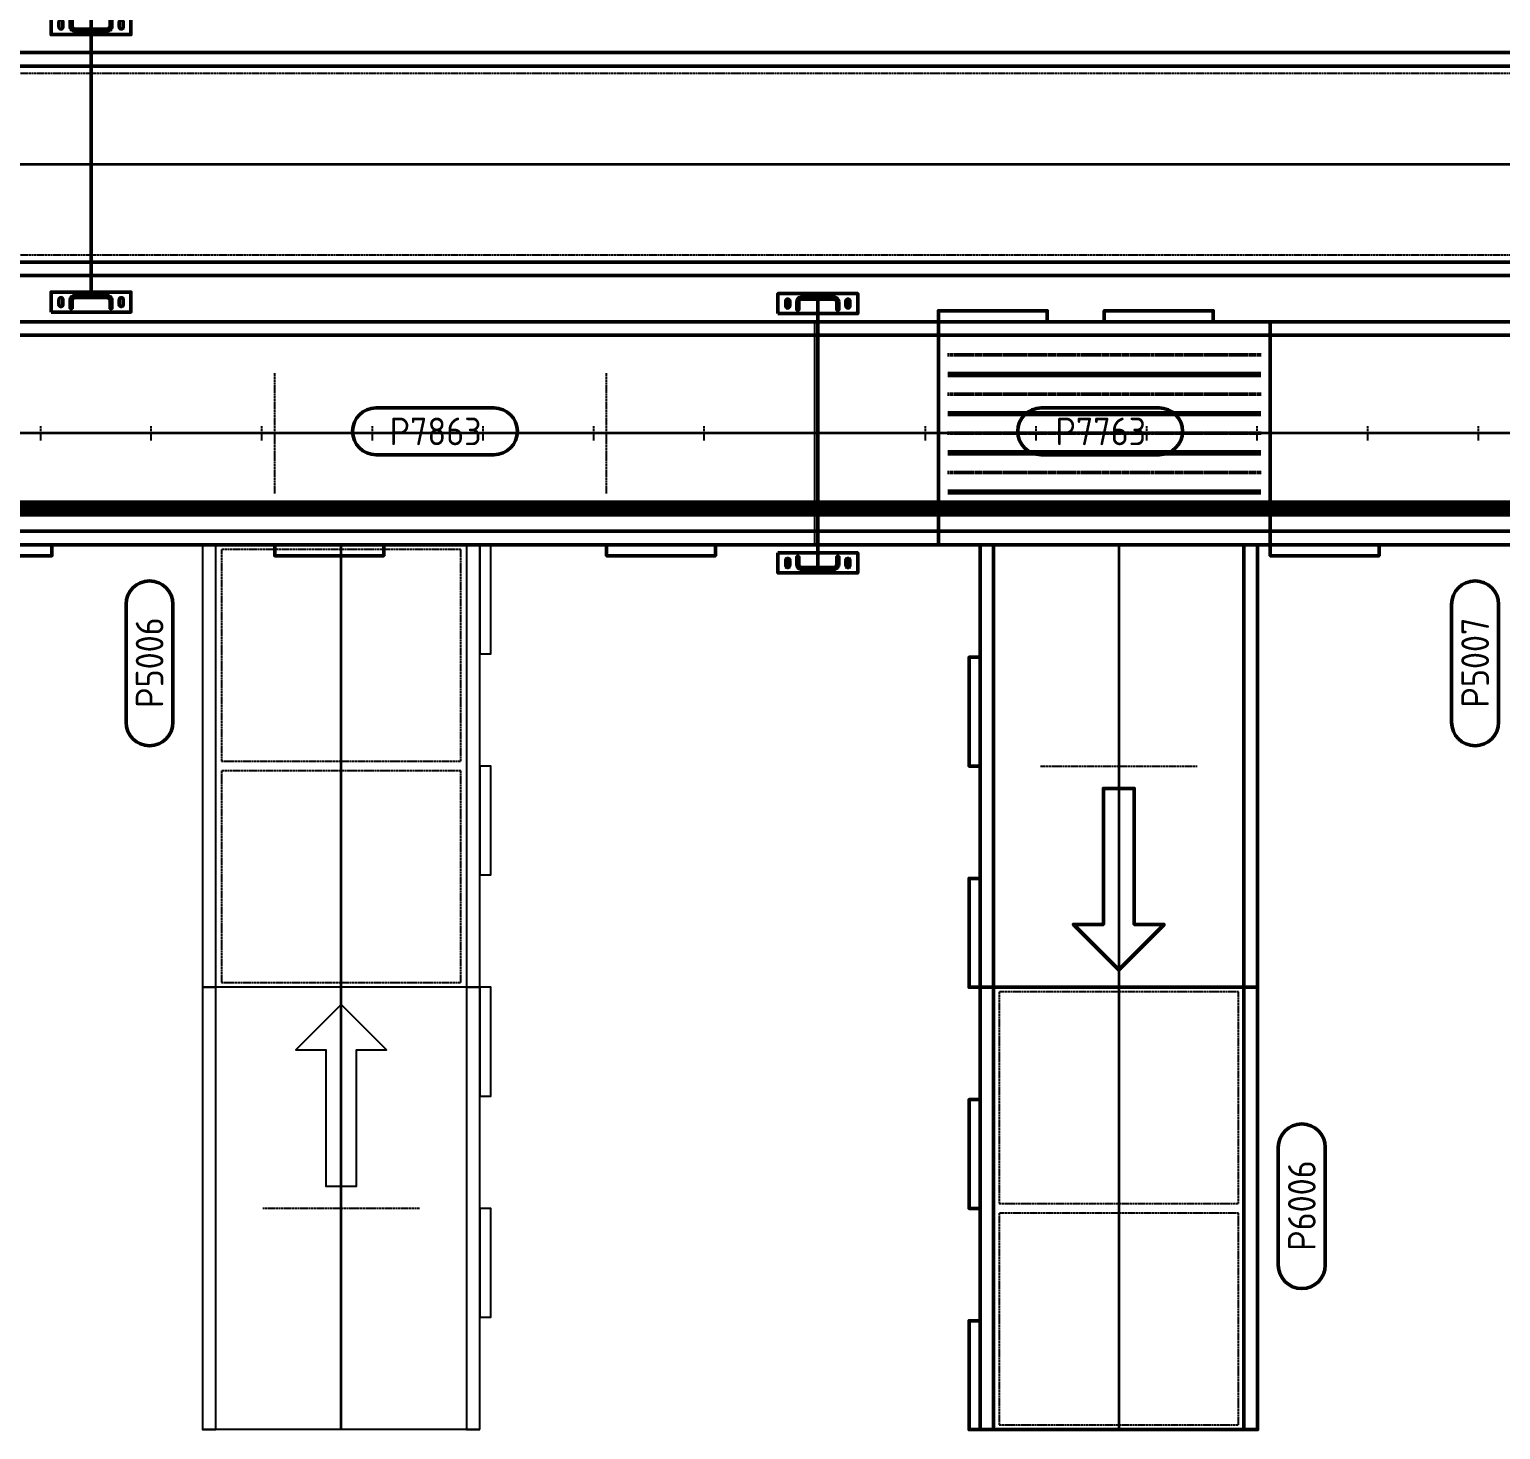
# Model space of a CAD drawing. Header units: millimetres. Extents: x 0 to 461941, y -159644 to 4828.
# Drawn here: x 164378 to 168432, y -42245 to -38386 of the extents above; entities that cross this region are included whole.
import ezdxf
from ezdxf.enums import TextEntityAlignment as Align

# ---------------------------------------------------------------- set-up
doc = ezdxf.new("R2010")
doc.units = ezdxf.units.MM
for name, pattern in [('Xref Conv Decant Empty Tote$0$AM_ISO02W050', [7.5, 6, -1.5]), ('Xref Conv Decant In$0$AM_ISO02W050', [7.5, 6, -1.5]), ('Xref Conv Decant In$0$AM_ISO08W050', [18, 12, -1.5, 3, -1.5]), ('Xref Conv Decant In$0$AM_ISO08W050x2', [9, 6, -0.75, 1.5, -0.75]), ('Xref Conv Decant In$0$CENTER', [7, 4, -1, 1, -1]), ('Xref Conv Decant Product Tote$0$AM_ISO02W050', [7.5, 6, -1.5])]:
    doc.linetypes.add(name, pattern=pattern)
for name, color, linetype in [('AM_BOR', 4, 'Continuous'), ('Xref Conv Decant Empty Tote$0$Conv - Empty Tote', 35, 'Continuous'), ('Xref Conv Decant Empty Tote$0$Conveyor Detail', 150, 'Continuous'), ('Xref Conv Decant Empty Tote$0$P_Number2', 4, 'Continuous'), ('Xref Conv Decant In$0$Conveyor Detail', 150, 'Continuous'), ('Xref Conv Decant In$0$P_Number1', 4, 'Continuous')]:
    doc.layers.add(name, color=color, linetype=linetype)
for name, color, linetype, lineweight in [('Xref Conv Decant Empty Tote$0$Cont 2.5', 7, 'Continuous', 50), ('Xref Conv Decant Empty Tote$0$Conveyor Centreline', 2, 'Continuous', 35), ('Xref Conv Decant Empty Tote$0$Hidden', 9, 'Xref Conv Decant Empty Tote$0$AM_ISO02W050', 25), ('Xref Conv Decant Empty Tote$0$Text', 40, 'Continuous', 35), ('Xref Conv Decant In$0$Center', 7, 'Xref Conv Decant In$0$AM_ISO08W050', 50), ('Xref Conv Decant In$0$Cont 2.5', 7, 'Continuous', 50), ('Xref Conv Decant In$0$Conv Decant In Out', 5, 'Continuous', 50), ('Xref Conv Decant In$0$Conveyor Centreline', 2, 'Continuous', 35), ('Xref Conv Decant In$0$Hidden', 9, 'Xref Conv Decant In$0$AM_ISO02W050', 25), ('Xref Conv Decant In$0$Text', 40, 'Continuous', 35), ('Xref Conv Decant Product Tote$0$Conv- Product decant', 3, 'Continuous', 50), ('Xref Conv Decant Product Tote$0$Conveyor Centreline', 2, 'Continuous', 35), ('Xref Conv Decant Product Tote$0$Hidden', 9, 'Xref Conv Decant Product Tote$0$AM_ISO02W050', 25)]:
    doc.layers.add(name, color=color, linetype=linetype, lineweight=lineweight)
doc.styles.add('Xref Conv Decant Empty Tote$0$STANDARD', font='ISOCP.SHX')
doc.styles.add('Xref Conv Decant In$0$STANDARD', font='ISOCP.SHX')

# ---------------------------------------------------------------- blocks, each defined once
blk = doc.blocks.new('*U157')
blk.add_line((-307.5, 21945.6), (307.5, 21945.6))
for points in [[(-307.5, 0), (-307.5, 42976.8), (-270, 42976.8), (-270, 0)], [(270, 0), (270, 42976.8), (307.5, 42976.8), (307.5, 0)]]:
    blk.add_lwpolyline(points, close=True)
at = {"layer": 'Xref Conv Decant Empty Tote$0$Conveyor Centreline'}
blk.add_lwpolyline([(0, 0), (0, 42976.8)], dxfattribs=at)
at = {"layer": 'Xref Conv Decant Empty Tote$0$Conveyor Detail', "const_width": 45}
blk.add_lwpolyline([(207.5, 0), (207.5, 42976.8)], dxfattribs=at)
at = {"layer": 'Xref Conv Decant Empty Tote$0$Hidden'}
for p, q in [((-20, 24079.2), (20, 24079.2)), ((-20, 23774.4), (20, 23774.4)), ((-20, 23469.6), (20, 23469.6)), ((-20, 23164.8), (20, 23164.8)), ((-20, 22860), (20, 22860)), ((-20, 22555.2), (20, 22555.2)), ((-20, 22250.4), (20, 22250.4)), ((-20, 21945.6), (20, 21945.6)), ((-20, 21640.8), (20, 21640.8)), ((-20, 21336), (20, 21336)), ((-20, 21031.2), (20, 21031.2)), ((-20, 20726.4), (20, 20726.4)), ((-20, 20421.6), (20, 20421.6)), ((-20, 20116.8), (20, 20116.8))]:
    blk.add_line(p, q, dxfattribs=at)
blk = doc.blocks.new('Xref Conv Decant Empty Tote$0$Pno2')
at = {"layer": 'Xref Conv Decant Empty Tote$0$Cont 2.5', "lineweight": 50}
blk.add_lwpolyline([(-6.47, 2.55), (6.32, 2.55, -1), (6.32, -2.54), (-6.47, -2.54, -1)], format="xyb", close=True, dxfattribs=at)
at = {"layer": 'Xref Conv Decant Empty Tote$0$Text', "color": 7, "style": 'Xref Conv Decant Empty Tote$0$STANDARD'}
blk.add_attdef('PNO', text='', height=3, dxfattribs=at).set_placement((0, 0), align=Align.MIDDLE)
blk = doc.blocks.new('*U166')
for p, q in [((0, -382.5), (0, 382.5)), ((1219.2, -382.5), (1219.2, 382.5))]:
    blk.add_line(p, q)
for points in [[(0, 345), (1219.2, 345), (1219.2, 382.5), (0, 382.5)], [(0, -382.5), (1219.2, -382.5), (1219.2, -345), (0, -345)], [(609.6, -382.5), (309.6, -382.5), (309.6, -412.5), (609.6, -412.5)], [(1219.2, -382.5), (919.2, -382.5), (919.2, -412.5), (1219.2, -412.5)]]:
    blk.add_lwpolyline(points, close=True)
at = {"layer": 'Xref Conv Decant Empty Tote$0$Conveyor Centreline'}
blk.add_lwpolyline([(0, 0), (1219.2, 0)], dxfattribs=at)
at = {"layer": 'Xref Conv Decant Empty Tote$0$Hidden'}
for points in [[(13.1, -330), (596.5, -330), (596.5, 330), (13.1, 330)], [(622.7, -330), (1206.1, -330), (1206.1, 330), (622.7, 330)]]:
    blk.add_lwpolyline(points, close=True, dxfattribs=at)
blk = doc.blocks.new('*U165')
for p, q in [((-1219.2, -382.5), (-1219.2, 382.5)), ((0, -382.5), (0, 382.5))]:
    blk.add_line(p, q)
for points in [[(0, 345), (-1219.2, 345), (-1219.2, 382.5), (0, 382.5)], [(0, -382.5), (-1219.2, -382.5), (-1219.2, -345), (0, -345)], [(-1219.2, -382.5), (-919.2, -382.5), (-919.2, -412.5), (-1219.2, -412.5)], [(-609.6, -382.5), (-309.6, -382.5), (-309.6, -412.5), (-609.6, -412.5)]]:
    blk.add_lwpolyline(points, close=True)
at = {"layer": 'Xref Conv Decant Empty Tote$0$Conveyor Centreline'}
blk.add_lwpolyline([(0, 0), (-1219.2, 0)], dxfattribs=at)
at = {"layer": 'Xref Conv Decant Empty Tote$0$Hidden'}
for p, q in [((-609.6, -215.5), (-609.6, 215.5)), ((0, -215.5), (0, 215.5))]:
    blk.add_line(p, q, dxfattribs=at)
blk = doc.blocks.new('*U145')
at = {"color": 0, "linetype": 'Continuous'}
blk.add_lwpolyline([(0, 0), (125, 125), (125, 42.5), (500, 42.5), (500, -42.5), (125, -42.5), (125, -125)], close=True, dxfattribs=at)
blk = doc.blocks.new('Xref Conv Decant Empty Tote')
at = {"layer": 'Xref Conv Decant Empty Tote$0$Conv - Empty Tote', "xscale": -1, "rotation": 90}
for name, p in [('*U157', (188487, -39499.1)), ('*U165', (165236.8, -42245)), ('*U145', (165236.8, -41073.7))]:
    blk.add_blockref(name, p, dxfattribs=at)
at = {"layer": 'Xref Conv Decant Empty Tote$0$Conv - Empty Tote', "rotation": 90}
blk.add_blockref('*U166', (165236.8, -41025.8), dxfattribs=at)
at = {"layer": 'Xref Conv Decant Empty Tote$0$P_Number2', "xscale": 25.4, "yscale": 25.4, "zscale": 25.4, "rotation": 90}
for p, values in [((164708.8, -40131.2), {'PNO': 'P5006'}), ((168361.8, -40131.2), {'PNO': 'P5007'})]:
    blk.add_blockref('Xref Conv Decant Empty Tote$0$Pno2', p, dxfattribs=at).add_auto_attribs(values)
blk = doc.blocks.new('*U301')
for points in [[(0, 307.5), (27500, 307.5), (27500, 270), (0, 270)], [(0, -270), (27500, -270), (27500, -307.5), (0, -307.5)]]:
    blk.add_lwpolyline(points, close=True)
at = {"layer": 'Xref Conv Decant Product Tote$0$Conveyor Centreline'}
blk.add_lwpolyline([(0, 0), (27500, 0)], dxfattribs=at)
at = {"layer": 'Xref Conv Decant Product Tote$0$Hidden'}
for p, q in [((17.5, 250), (27482.5, 250)), ((17.5, -250), (27482.5, -250))]:
    blk.add_line(p, q, dxfattribs=at)
blk = doc.blocks.new('Xref Conv Decant Product Tote$0$SLOT BPLATE')
blk.add_lwpolyline([(-5.5, -7, 1), (5.5, -7), (5.5, 7, 1), (-5.5, 7)], format="xyb", close=True)
blk = doc.blocks.new('Xref Conv Decant Product Tote$0$BASE PLATE - TV')
blk.add_lwpolyline([(-110, 42.5), (110, 42.5), (110, -12.5), (-110, -12.5)], close=True)
blk.add_blockref('Xref Conv Decant Product Tote$0$SLOT BPLATE', (-83, 15))
at = {"xscale": -1}
blk.add_blockref('Xref Conv Decant Product Tote$0$SLOT BPLATE', (83, 15), dxfattribs=at)
blk = doc.blocks.new('Xref Conv Decant Product Tote$0$CHANNEL 115W- TV')
blk.add_lwpolyline([(57.5, 12.5, -0.414214), (45, 0), (-45, 0, -0.414214), (-57.5, 12.5), (-57.5, 35), (-52.5, 35), (-52.5, 12.5, 0.414214), (-45, 5), (45, 5, 0.414214), (52.5, 12.5), (52.5, 35), (57.5, 35)], format="xyb", close=True)
at = {"layer": 'Xref Conv Decant Product Tote$0$Hidden'}
for p, q in [((-27.5, 5), (-27.5, 0)), ((27.5, 5), (27.5, 0))]:
    blk.add_line(p, q, dxfattribs=at)
blk = doc.blocks.new('Xref Conv Decant Product Tote$0$STAND WMNT - TV')
for name, p in [('Xref Conv Decant Product Tote$0$BASE PLATE - TV', (0, 2.5)), ('Xref Conv Decant Product Tote$0$CHANNEL 115W- TV', (0, 0))]:
    blk.add_blockref(name, p)
blk = doc.blocks.new('*U382')
blk.add_line((5, 0), (745, 0))
at = {"rotation": 270}
blk.add_blockref('Xref Conv Decant Product Tote$0$STAND WMNT - TV', (0, 0), dxfattribs=at)
at = {"xscale": -1, "rotation": 90}
blk.add_blockref('Xref Conv Decant Product Tote$0$STAND WMNT - TV', (750, 0), dxfattribs=at)
blk = doc.blocks.new('Xref Conv Decant Product Tote$0$A$C3C53791A')
blk.add_line((110, 775), (110, 45))
at = {"rotation": 90}
blk.add_blockref('*U382', (110, 775), dxfattribs=at)
at = {"xscale": -1, "rotation": 180}
blk.add_blockref('Xref Conv Decant Product Tote$0$STAND WMNT - TV', (110, 45), dxfattribs=at)
blk = doc.blocks.new('Xref Conv Decant Product Tote')
at = {"layer": 'Xref Conv Decant Product Tote$0$Conv- Product decant'}
for name, p in [('Xref Conv Decant Product Tote$0$A$C3C53791A', (164437.5, -39165.1)), ('*U301', (159895.6, -38757.1))]:
    blk.add_blockref(name, p, dxfattribs=at)
blk = doc.blocks.new('*U424')
at = {"linetype": 'Xref Conv Decant In$0$CENTER'}
for p, q in [((-216, 25.4), (-216, 889)), ((-108, 25.4), (-108, 889)), ((0, 25.4), (0, 889)), ((108, 25.4), (108, 889)), ((216, 25.4), (216, 889))]:
    blk.add_line(p, q, dxfattribs=at)
for points in [[(-307.5, 914.4), (-307.5, 614.4), (-337.5, 614.4), (-337.5, 914.4)], [(-307.5, 0), (-307.5, 914.4), (-270, 914.4), (-270, 0)], [(307.5, 0), (307.5, 914.4), (270, 914.4), (270, 0)], [(-307.5, 457.2), (-307.5, 157.2), (-337.5, 157.2), (-337.5, 457.2)]]:
    blk.add_lwpolyline(points, close=True)
at = {"layer": 'Xref Conv Decant In$0$Conveyor Centreline', "linetype": 'Xref Conv Decant In$0$CENTER'}
blk.add_line((0, 0), (0, 914.4), dxfattribs=at)
at = {"layer": 'Xref Conv Decant In$0$Conveyor Detail', "const_width": 15}
for points in [[(-162, 889), (-162, 25.4)], [(-54, 889), (-54, 25.4)], [(54, 889), (54, 25.4)], [(162, 889), (162, 25.4)]]:
    blk.add_lwpolyline(points, dxfattribs=at)
blk = doc.blocks.new('*U428')
for p, q in [((-2743.2, -307.5), (-2743.2, 307.5)), ((0, -307.5), (0, 307.5))]:
    blk.add_line(p, q)
for points in [[(0, 270), (-2743.2, 270), (-2743.2, 307.5), (0, 307.5)], [(0, -307.5), (-2743.2, -307.5), (-2743.2, -270), (0, -270)], [(-2743.2, -307.5), (-2443.2, -307.5), (-2443.2, -337.5), (-2743.2, -337.5)], [(-1828.8, -307.5), (-1528.8, -307.5), (-1528.8, -337.5), (-1828.8, -337.5)], [(-914.4, -307.5), (-614.4, -307.5), (-614.4, -337.5), (-914.4, -337.5)]]:
    blk.add_lwpolyline(points, close=True)
at = {"layer": 'Xref Conv Decant In$0$Conveyor Centreline'}
blk.add_lwpolyline([(0, 0), (-2743.2, 0)], dxfattribs=at)
at = {"layer": 'Xref Conv Decant In$0$Hidden'}
for p, q in [((-1828.8, -166), (-1828.8, 166)), ((-914.4, -166), (-914.4, 166)), ((0, -166), (0, 166))]:
    blk.add_line(p, q, dxfattribs=at)
blk = doc.blocks.new('Xref Conv Decant In$0$Pno2')
at = {"layer": 'Xref Conv Decant In$0$Cont 2.5', "lineweight": 50}
blk.add_lwpolyline([(-6.47, 2.55), (6.32, 2.55, -1), (6.32, -2.54), (-6.47, -2.54, -1)], format="xyb", close=True, dxfattribs=at)
at = {"layer": 'Xref Conv Decant In$0$Text', "color": 7, "style": 'Xref Conv Decant In$0$STANDARD'}
blk.add_attdef('PNO', text='', height=3, dxfattribs=at).set_placement((0, 0), align=Align.MIDDLE)
blk = doc.blocks.new('*U437')
for p, q in [((0, -382.5), (0, 382.5)), ((1219.2, -382.5), (1219.2, 382.5))]:
    blk.add_line(p, q)
for points in [[(0, 345), (1219.2, 345), (1219.2, 382.5), (0, 382.5)], [(0, -382.5), (1219.2, -382.5), (1219.2, -345), (0, -345)], [(609.6, -382.5), (309.6, -382.5), (309.6, -412.5), (609.6, -412.5)], [(1219.2, -382.5), (919.2, -382.5), (919.2, -412.5), (1219.2, -412.5)]]:
    blk.add_lwpolyline(points, close=True)
at = {"layer": 'Xref Conv Decant In$0$Conveyor Centreline'}
blk.add_lwpolyline([(0, 0), (1219.2, 0)], dxfattribs=at)
at = {"layer": 'Xref Conv Decant In$0$Hidden'}
for points in [[(13.1, -330), (596.5, -330), (596.5, 330), (13.1, 330)], [(622.7, -330), (1206.1, -330), (1206.1, 330), (622.7, 330)]]:
    blk.add_lwpolyline(points, close=True, dxfattribs=at)
blk = doc.blocks.new('*U423')
for p, q in [((-1219.2, -382.5), (-1219.2, 382.5)), ((0, -382.5), (0, 382.5))]:
    blk.add_line(p, q)
for points in [[(0, 345), (-1219.2, 345), (-1219.2, 382.5), (0, 382.5)], [(0, -382.5), (-1219.2, -382.5), (-1219.2, -345), (0, -345)], [(-1219.2, -382.5), (-919.2, -382.5), (-919.2, -412.5), (-1219.2, -412.5)], [(-609.6, -382.5), (-309.6, -382.5), (-309.6, -412.5), (-609.6, -412.5)]]:
    blk.add_lwpolyline(points, close=True)
at = {"layer": 'Xref Conv Decant In$0$Conveyor Centreline'}
blk.add_lwpolyline([(0, 0), (-1219.2, 0)], dxfattribs=at)
at = {"layer": 'Xref Conv Decant In$0$Hidden'}
for p, q in [((-609.6, -215.5), (-609.6, 215.5)), ((0, -215.5), (0, 215.5))]:
    blk.add_line(p, q, dxfattribs=at)
blk = doc.blocks.new('*U421')
at = {"color": 0, "linetype": 'Continuous'}
blk.add_lwpolyline([(0, 0), (125, 125), (125, 42.5), (500, 42.5), (500, -42.5), (125, -42.5), (125, -125)], close=True, dxfattribs=at)
blk = doc.blocks.new('Xref Conv Decant In$0$SLOT BPLATE')
blk.add_lwpolyline([(-5.5, -7, 1), (5.5, -7), (5.5, 7, 1), (-5.5, 7)], format="xyb", close=True)
at = {"layer": 'Xref Conv Decant In$0$Center', "linetype": 'Xref Conv Decant In$0$AM_ISO08W050x2', "lineweight": 50}
blk.add_line((-10, 0), (10, 0), dxfattribs=at)
at = {"layer": 'Xref Conv Decant In$0$Center', "lineweight": 50}
blk.add_line((0, 15.5), (0, -15.5), dxfattribs=at)
blk = doc.blocks.new('Xref Conv Decant In$0$BASE PLATE - TV')
blk.add_lwpolyline([(-110, 42.5), (110, 42.5), (110, -12.5), (-110, -12.5)], close=True)
blk.add_blockref('Xref Conv Decant In$0$SLOT BPLATE', (-83, 15))
at = {"xscale": -1}
blk.add_blockref('Xref Conv Decant In$0$SLOT BPLATE', (83, 15), dxfattribs=at)
blk = doc.blocks.new('Xref Conv Decant In$0$CHANNEL 115W- TV')
blk.add_lwpolyline([(57.5, 12.5, -0.414214), (45, 0), (-45, 0, -0.414214), (-57.5, 12.5), (-57.5, 35), (-52.5, 35), (-52.5, 12.5, 0.414214), (-45, 5), (45, 5, 0.414214), (52.5, 12.5), (52.5, 35), (57.5, 35)], format="xyb", close=True)
at = {"layer": 'Xref Conv Decant In$0$Center', "linetype": 'Xref Conv Decant In$0$AM_ISO08W050x2', "lineweight": 50}
blk.add_line((0, 8), (0, -3), dxfattribs=at)
at = {"layer": 'Xref Conv Decant In$0$Hidden'}
for p, q in [((-27.5, 5), (-27.5, 0)), ((27.5, 5), (27.5, 0))]:
    blk.add_line(p, q, dxfattribs=at)
blk = doc.blocks.new('Xref Conv Decant In$0$STAND WMNT - TV')
for name, p in [('Xref Conv Decant In$0$BASE PLATE - TV', (0, 2.5)), ('Xref Conv Decant In$0$CHANNEL 115W- TV', (0, 0))]:
    blk.add_blockref(name, p)
blk = doc.blocks.new('*U474')
blk.add_line((5, 0), (745, 0))
at = {"rotation": 270}
blk.add_blockref('Xref Conv Decant In$0$STAND WMNT - TV', (0, 0), dxfattribs=at)
at = {"xscale": -1, "rotation": 90}
blk.add_blockref('Xref Conv Decant In$0$STAND WMNT - TV', (750, 0), dxfattribs=at)
blk = doc.blocks.new('Xref Conv Decant In')
at = {"layer": 'Xref Conv Decant In$0$Conv Decant In Out'}
for name, p, rotation in [('*U474', (166550.3, -39874.1), 90), ('*U437', (167379.8, -41025.8), 270)]:
    blk.add_blockref(name, p, dxfattribs=dict(at, rotation=rotation))
at = {"layer": 'Xref Conv Decant In$0$Conv Decant In Out', "xscale": -1}
for name, p, rotation in [('*U424', (167797.1, -39499.1), 90), ('*U423', (167379.8, -39806.6), 270), ('*U421', (167379.8, -40977.9), 270)]:
    blk.add_blockref(name, p, dxfattribs=dict(at, rotation=rotation))
at = {"layer": 'Xref Conv Decant In$0$Conv Decant In Out'}
for p in [(166882.7, -39499.1), (170540.3, -39499.1)]:
    blk.add_blockref('*U428', p, dxfattribs=at)
at = {"layer": 'Xref Conv Decant In$0$P_Number1', "xscale": 25.4, "yscale": 25.4, "zscale": 25.4}
for p, values in [((165497.1, -39493.9), {'PNO': 'P7863'}), ((167330.2, -39493.9), {'PNO': 'P7763'})]:
    blk.add_blockref('Xref Conv Decant In$0$Pno2', p, dxfattribs=at).add_auto_attribs(values)
at = {"layer": 'Xref Conv Decant In$0$P_Number1', "xscale": 25.4, "yscale": 25.4, "zscale": 25.4, "rotation": 90}
blk.add_blockref('Xref Conv Decant In$0$Pno2', (167884.2, -41627.6), dxfattribs=at).add_auto_attribs({'PNO': 'P6006'})

msp = doc.modelspace()

# ---------------------------------------------------------------- block references
for name in ['Xref Conv Decant Empty Tote', 'Xref Conv Decant Product Tote']:
    msp.add_blockref(name, (0, 0))
at = {"layer": 'AM_BOR'}
for name in ['Xref Conv Decant Product Tote', 'Xref Conv Decant In']:
    msp.add_blockref(name, (0, 0), dxfattribs=at)

doc.saveas('drawing.dxf')
